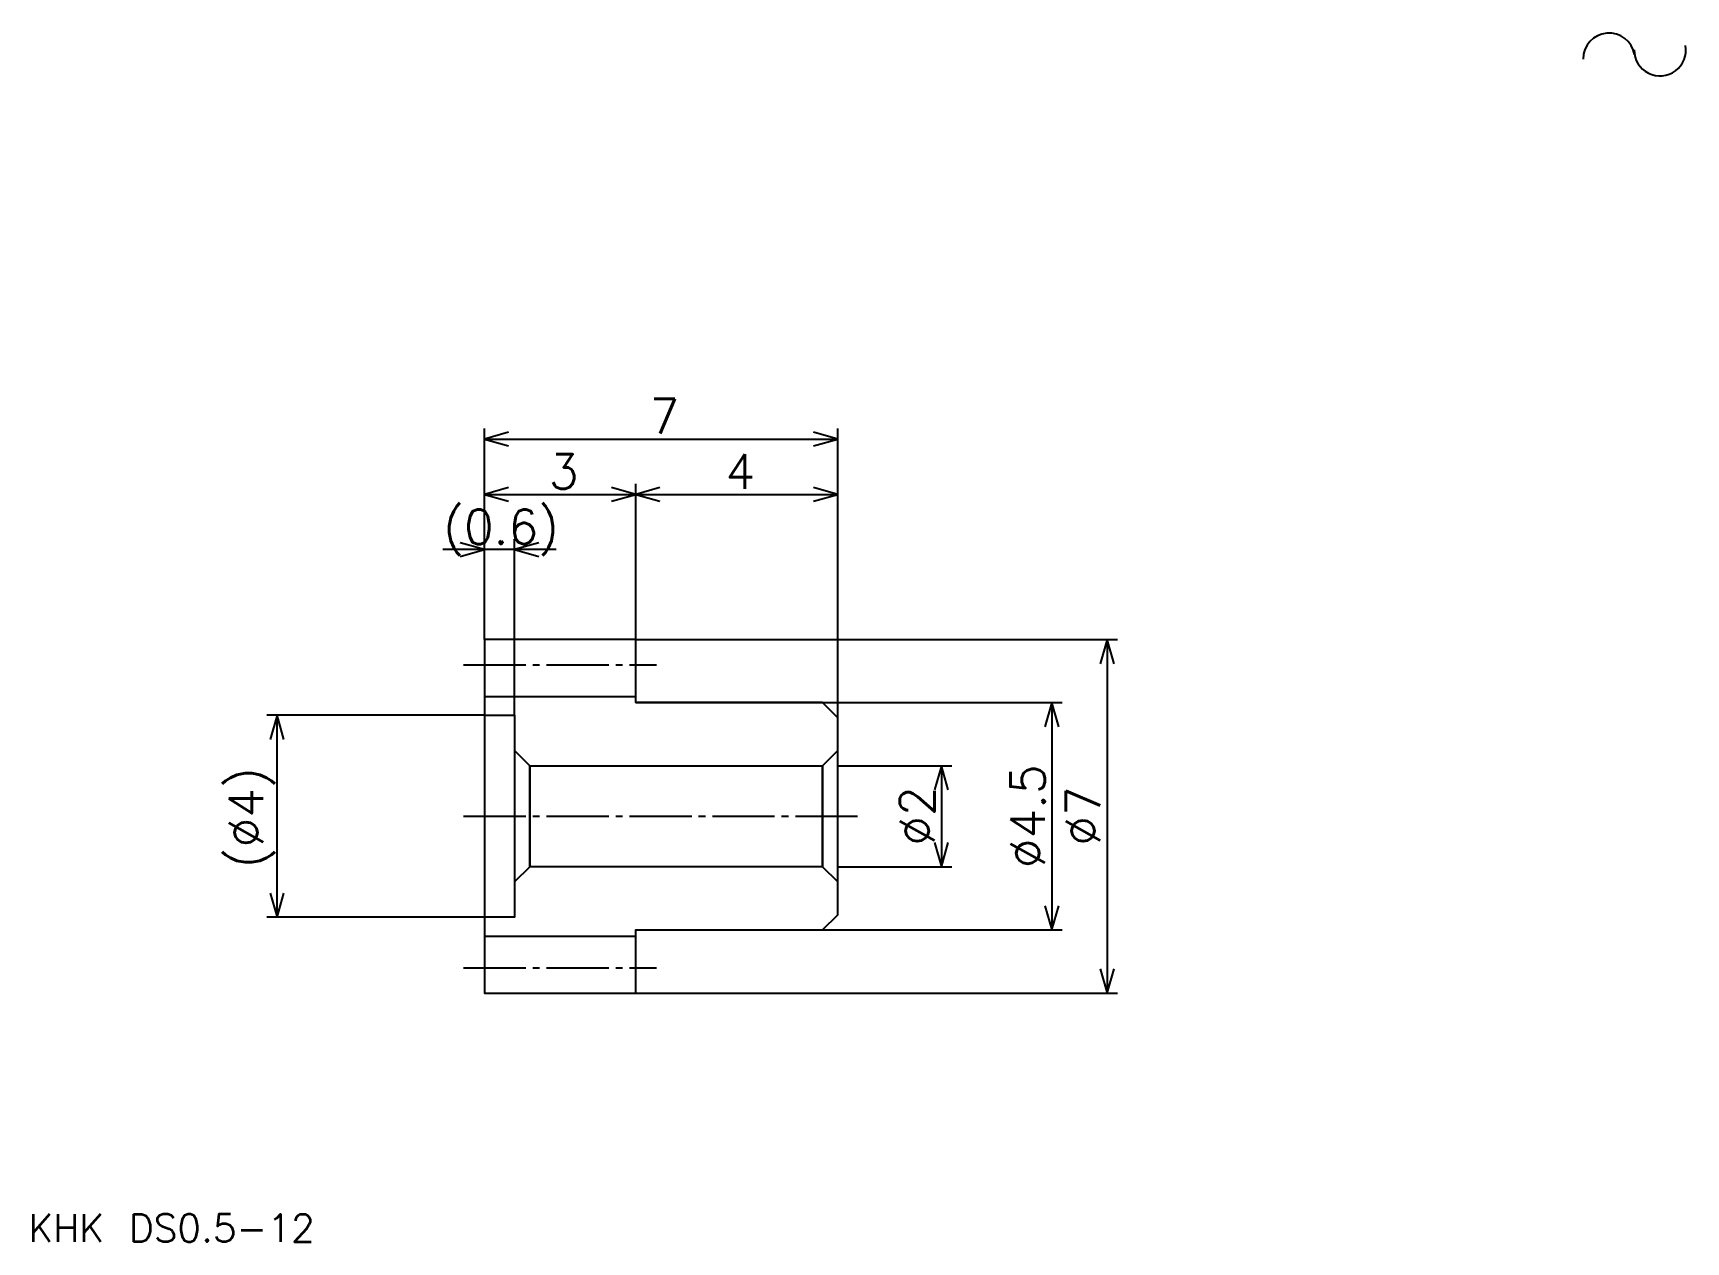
# Model space of a CAD drawing. Extents: x 1.5 to 34.2, y 1.5 to 25.4.
import ezdxf

# ---------------------------------------------------------------- set-up
doc = ezdxf.new("R2010")
doc.units = 0
doc.linetypes.add('DASHDOT', pattern=[1.642858, 1.232143, -0.136905, 0.136905, -0.136905])
doc.layers.get('0').update_dxf_attribs({"linetype": 'CONTINUOUS'})
doc.layers.add('DASHDOT', color=6, linetype='DASHDOT')
doc.styles.add('KANJI', font='TXT', dxfattribs={"bigfont": 'BIGFONT'})

msp = doc.modelspace()

# ---------------------------------------------------------------- linework, layer by layer
at = {"color": 5}
for p, q in [((10.404762, 13.434524), (10.404762, 17.610119)), ((10.404762, 17.404762), (17.404762, 17.404762)), ((17.404762, 13.434524), (17.404762, 17.610119)), ((13.404762, 13.434524), (13.404762, 16.514881)), ((10.404762, 16.309525), (13.404762, 16.309525)), ((13.404762, 16.309525), (17.404762, 16.309525)), ((11.004763, 11.934524), (11.004763, 15.419642)), ((11.826191, 15.214285), (9.583334, 15.214285)), ((13.404762, 13.434524), (17.404762, 13.434524)), ((17.404762, 13.434524), (22.949406, 13.434524)), ((17.404762, 11.884523), (17.404762, 13.434524)), ((22.744049, 13.434524), (22.744049, 6.434524)), ((13.404762, 12.184524), (17.404762, 12.184524)), ((17.404762, 12.184524), (21.854168, 12.184524)), ((21.648809, 12.184524), (21.648809, 7.684524)), ((10.404762, 11.934524), (6.092262, 11.934524)), ((6.297619, 7.934524), (6.297619, 11.934524)), ((17.404762, 10.934524), (19.663692, 10.934524)), ((19.458334, 10.934524), (19.458334, 8.934524)), ((17.404762, 8.934524), (19.663692, 8.934524)), ((10.404762, 7.934524), (6.092262, 7.934524)), ((13.404762, 7.684524), (17.404762, 7.684524)), ((17.404762, 7.684524), (21.854168, 7.684524)), ((13.404762, 6.434524), (17.404762, 6.434524)), ((17.404762, 6.434524), (22.949406, 6.434524))]:
    msp.add_line(p, q, dxfattribs=at)
at = {"color": 4}
for p, q in [((10.404762, 12.309524), (13.404762, 12.309524)), ((10.404762, 7.559524), (13.404762, 7.559524))]:
    msp.add_line(p, q, dxfattribs=at)
at = {"color": 5}
for points in [[(10.883929, 17.541666), (10.404762, 17.404762), (10.883929, 17.267857)], [(16.925596, 17.267857), (17.404762, 17.404762), (16.925596, 17.541666)], [(10.883929, 16.446428), (10.404762, 16.309525), (10.883929, 16.172619)], [(12.925595, 16.172619), (13.404762, 16.309525), (12.925595, 16.446428)], [(13.883929, 16.446428), (13.404762, 16.309525), (13.883929, 16.172619)], [(16.925596, 16.172619), (17.404762, 16.309525), (16.925596, 16.446428)], [(9.925595, 15.077381), (10.404762, 15.214285), (9.925595, 15.351191)], [(11.483929, 15.351191), (11.004763, 15.214285), (11.483929, 15.077381)], [(22.880953, 12.955357), (22.744049, 13.434524), (22.607143, 12.955357)], [(21.785713, 11.705357), (21.648809, 12.184524), (21.511906, 11.705357)], [(6.434524, 11.455357), (6.297619, 11.934524), (6.160715, 11.455357)], [(19.595238, 10.455357), (19.458334, 10.934524), (19.32143, 10.455357)], [(19.32143, 9.413691), (19.458334, 8.934524), (19.595238, 9.413691)], [(6.160715, 8.413691), (6.297619, 7.934524), (6.434524, 8.413691)], [(21.511906, 8.163691), (21.648809, 7.684524), (21.785713, 8.163691)], [(22.607143, 6.913691), (22.744049, 6.434524), (22.880953, 6.913691)]]:
    msp.add_lwpolyline(points, dxfattribs=at)
at = {"color": 4}
for points in [[(10.404762, 7.934524), (10.404762, 6.434524), (13.404762, 6.434524), (13.404762, 7.684524), (17.104763, 7.684524), (17.404762, 7.984524), (17.404762, 11.884523), (17.104763, 12.184524), (13.404762, 12.184524), (13.404762, 13.434524), (10.404762, 13.434524), (10.404762, 7.934524)], [(10.404762, 11.934524), (11.004763, 11.934524), (11.004763, 7.934524), (10.404762, 7.934524)], [(11.004763, 11.234524), (11.304762, 10.934524), (11.304762, 8.934524), (11.304762, 10.934524), (17.104763, 10.934524), (17.404762, 11.234524)], [(17.404762, 8.634523), (17.104763, 8.934524), (17.104763, 10.934524), (17.104763, 8.934524), (11.304762, 8.934524), (11.004763, 8.634523)]]:
    msp.add_lwpolyline(points, dxfattribs=at)
at = {"color": 7}
for centre, start, end in [((32.686012, 24.930195), 10, 180), ((33.697197, 25.108494), 180, 10)]:
    msp.add_arc(centre, 0.513393, start, end, dxfattribs=at)
at = {"layer": 'DASHDOT', "color": 7}
for p, q in [((9.994048, 12.934524), (13.815476, 12.934524)), ((9.994048, 9.934524), (17.815475, 9.934524)), ((9.994048, 6.934524), (13.815476, 6.934524))]:
    msp.add_line(p, q, dxfattribs=at)

# ---------------------------------------------------------------- texts
at = {"color": 7, "style": 'KANJI'}
for s, height, p in [('7', 0.684524, (13.682292, 17.514286)), ('3', 0.684524, (11.682292, 16.419048)), ('4', 0.684524, (15.182292, 16.419048)), ('(0.6)', 0.684524, (9.592411, 15.323809)), ('KHK DS0.5-12', 0.547619, (1.369048, 1.505952))]:
    msp.add_text(s, height=height, dxfattribs=at).set_placement(p)
for s, p in [('%%c4.5', (21.511906, 8.907738)), ('(%%c4)', (6.02381, 8.907738)), ('%%c2', (19.32143, 9.352678)), ('%%c7', (22.607143, 9.352678))]:
    msp.add_text(s, height=0.684524, rotation=90, dxfattribs=at).set_placement(p)

doc.saveas('drawing.dxf')
